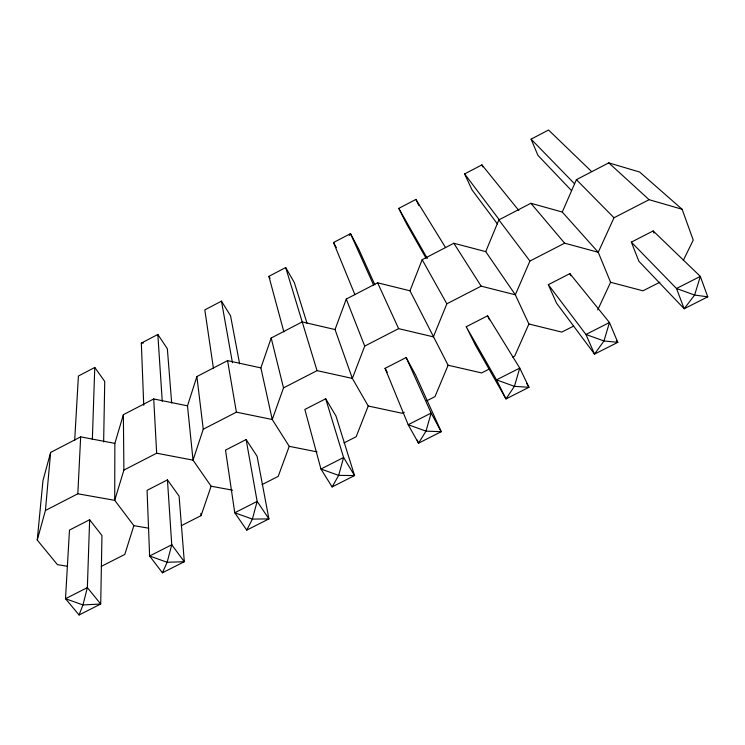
<?xml version="1.0" encoding="UTF-8"?>
<svg xmlns="http://www.w3.org/2000/svg" width="745" height="745" viewBox="0 0 745 745"><rect width="100%" height="100%" fill="white"/><g stroke="black" fill="none" stroke-linecap="round" stroke-linejoin="round"><path stroke-width="1.12" d="M232.589 490.182L211.114 486.215L193.03 460.149L187.489 405.839L153.731 398.947L123.372 414.695L114.86 443.396L114.711 500.323L133.858 525.653L148.749 528.205M103.639 441.934L104.738 381.449L94.773 367.462L78.411 376.02L74.686 440.332M89.642 519.749L87.361 587.609L82.956 604.94L79.063 614.979L65.504 598.71L69.481 530.086L89.642 519.749L101.953 535.534L100.715 604.018L79.063 614.979M92.343 439.578L94.773 367.462M67.562 566.265L57.44 564.654L37.25 540.06L45.417 510.474L77.815 493.795L80.665 436.849L114.86 443.396M45.417 510.474L50.623 452.438L80.665 436.849M37.25 540.06L42.977 480.562L50.623 452.438M123.372 414.695L123.893 470.076L114.711 500.323L77.815 493.795M133.858 525.653L124.797 554.429L101.273 566.396M187.489 405.839L196.885 376.551L227.57 360.636L260.88 367.89L272.242 419.51L289.237 446.339L317.081 451.88M196.885 376.551L203.255 429.222L193.03 460.149L156.655 453.211L123.893 470.076M181.249 525.709L201.076 515.624L211.114 486.215M260.88 367.89L271.189 338.007L302.191 321.924L335.036 329.541L352.357 378.413L368.226 406.006L402.235 413.289L404.284 412.246M271.189 338.007L283.519 387.894L272.242 419.51L236.389 412.162L203.255 429.222M289.237 446.339L278.192 476.39L262.156 484.548M335.036 329.541L346.276 299.052L377.613 282.793L409.983 290.792L448.108 365.236L481.587 372.919L488.822 369.231M512.644 357.116L514.711 356.063L528.894 323.991L515.335 294.806L481.14 286.154L446.842 303.811L433.385 336.852L398.622 328.638L364.715 346.099L352.357 378.413L317.035 370.637L283.519 387.894M409.983 290.792L422.164 259.679L453.835 243.252L485.731 251.633L515.335 294.806L529.928 261.039L564.636 243.177L598.244 252.285L610.602 282.29L597.714 309.929M368.226 406.006L356.166 436.728L344.004 442.912M485.731 251.633L498.871 219.887L530.887 203.273L562.279 212.046L598.244 252.285L613.992 217.764L649.1 199.688L682.113 209.261L693.241 240.104L683.305 260.396M448.108 365.236L434.996 396.619L426.801 400.791M562.279 212.046L576.407 179.657L608.777 162.866L639.657 172.039L682.113 209.261M162.401 572.803L167.159 562.279L171.741 544.772L167.448 479.873L147.063 490.322L149.624 555.993L162.401 572.803L184.313 561.711L179.089 496.123L167.448 479.873M246.744 530.123L252.397 519.097L257.146 501.404L246.129 439.55L225.512 450.12L234.759 512.774L246.744 530.123L268.917 518.893L257.09 456.275L246.129 439.55M332.102 486.923L338.668 475.385L343.603 457.505L325.695 398.771L304.845 409.461L320.946 469.015L332.102 486.923L354.555 475.561L335.958 415.971L325.695 398.771M349.34 235.448L350.495 233.651L358.652 248.932L374.856 284.795M143.748 405.336L141.326 343.1L157.838 334.458L167.355 348.762L171.676 403.017M239.62 363.811L230.55 315.787L221.47 301.166L204.81 309.883L213.396 368.058M283.892 331.935L268.88 276.358L285.689 267.557L294.312 282.513L307.014 323.218M354.909 294.694L333.527 242.525L350.495 233.651L373.58 285.009M426.075 258.236L406.584 223.919L398.78 208.386L415.906 199.427L445.603 247.657M497.399 223.91L471.958 189.798L464.629 173.93L481.913 164.887L518.837 210.509M571.48 190.552L537.937 155.37L531.092 139.157L548.543 130.021L591.567 171.518M385.081 368.337L406.174 357.526L415.719 375.219L441.236 431.7L418.513 443.191L408.185 424.715L385.081 368.337L387.251 372.239M466.24 326.748L487.565 315.815L519.749 368.077L528.978 387.288L505.976 398.929L475.245 344.814L466.24 326.748L496.515 379.876L505.976 398.929L514.432 386.338L519.749 368.077L496.515 379.876L514.432 386.338L528.978 387.288L526.566 383.34M548.32 284.674L569.897 273.62L609.466 322.52L617.81 342.337L594.529 354.117L556.58 303.252L548.32 284.674L585.943 334.468L594.529 354.117L603.962 340.977L609.466 322.52L585.943 334.468L603.962 340.977L617.81 342.337L616.366 340.521M631.35 242.125L653.179 230.931L700.319 276.395L707.75 296.827L684.171 308.756L638.847 261.216L631.35 242.125L676.497 288.492L684.171 308.756L694.61 295.057L700.319 276.395L676.497 288.492L694.61 295.057L707.75 296.827M573.641 326.087L561.823 332.093L528.894 323.991M659.893 282.206L642.972 290.811L610.602 282.29M141.326 343.1L143.459 342.97M608.777 162.866L649.1 199.688M576.407 179.657L613.992 217.764M531.092 139.157L574.47 183.698M530.887 203.273L564.636 243.177M464.629 173.93L499.532 220.11M498.871 219.887L529.928 261.039M453.835 243.252L481.14 286.154M268.88 276.358L270.044 278.341M398.78 208.386L427.304 258.44M422.164 259.679L446.842 303.811M333.527 242.525L336.284 247.591M415.906 199.427L418.979 205.676M487.565 315.815L489.521 319.856M377.613 282.793L398.622 328.638M481.913 164.887L482.816 166.88M406.174 357.526L431.132 413.065L441.236 431.7L426.01 431.141L408.185 424.715L431.132 413.065L426.01 431.141L418.513 443.191L417.2 440.006M569.897 273.62L570.791 275.697M346.276 299.052L364.715 346.099M653.179 230.931L653.989 233.073M285.689 267.557L317.035 370.637M221.47 301.166L232.449 362.75M227.57 360.636L236.389 412.162M200.833 513.352L201.076 515.624M157.838 334.458L162.252 401.332M153.731 398.947L156.655 453.211M87.361 587.609L65.504 598.71L82.956 604.94L100.715 604.018L87.361 587.609M171.741 544.772L149.624 555.993L167.159 562.279L184.313 561.711L171.741 544.772M257.146 501.404L234.759 512.774L252.397 519.097L268.917 518.893L257.146 501.404M343.603 457.505L320.946 469.015L338.668 475.385L354.555 475.561L343.603 457.505"/></g></svg>
